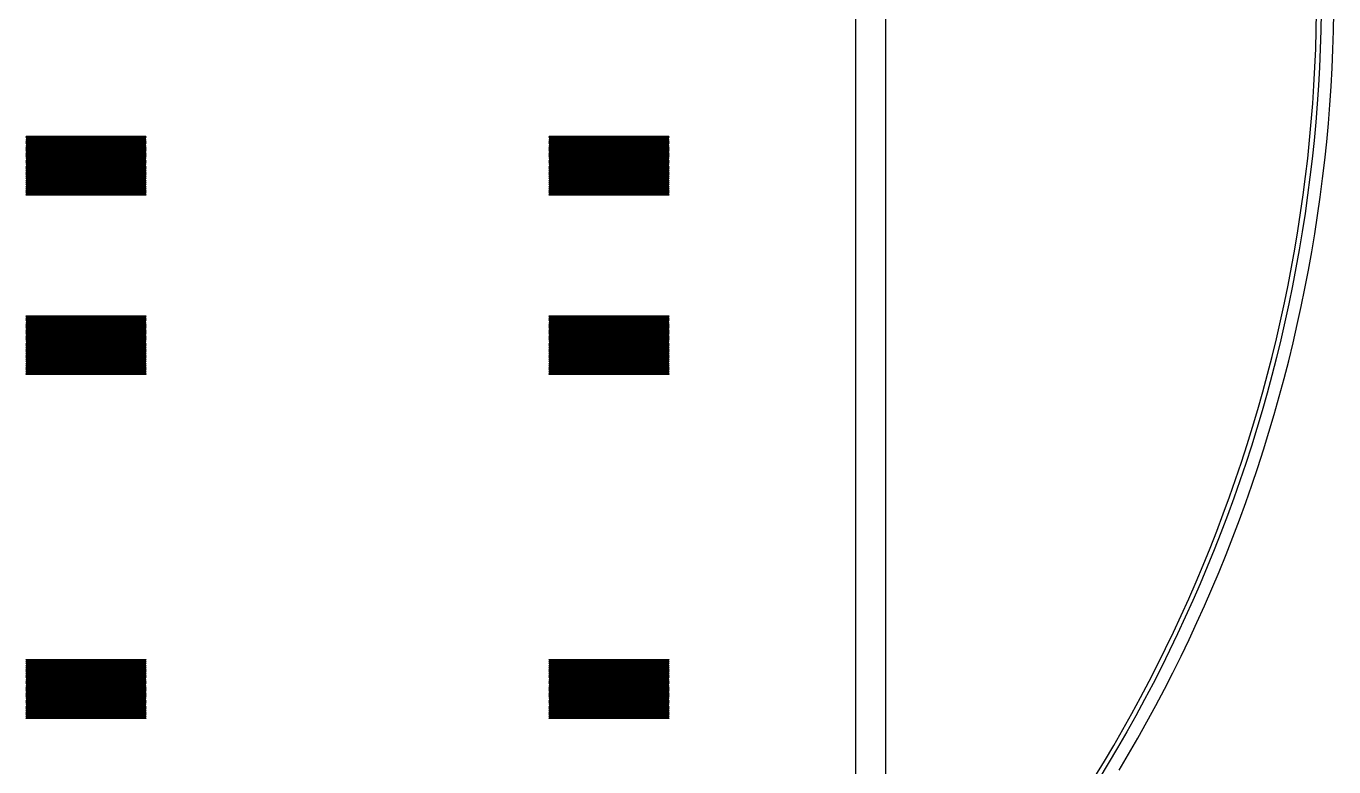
# Model space of a CAD drawing. Extents: x -16 to 83, y -18 to 83.
# Drawn here: x 39 to 82.75, y 6.4 to 31.17 of the extents above; entities that cross this region are included whole.
import ezdxf

# ---------------------------------------------------------------- set-up
doc = ezdxf.new("R2010")
doc.units = 0

msp = doc.modelspace()

# ---------------------------------------------------------------- linework, layer by layer
for p, q in [((67.75, 67.25), (67.75, -2.75)), ((66.75, -2.25), (66.75, 66.75)), ((82.16, 31.0248), (82.1712, 31.6373)), ((82.3212, 31.6355), (82.3099, 31.0211)), ((82.7348, 31.0107), (82.7462, 31.6303)), ((82.1412, 30.4124), (82.16, 31.0248)), ((82.3099, 31.0211), (82.2911, 30.4069)), ((82.7158, 30.3912), (82.7348, 31.0107)), ((82.1149, 29.8003), (82.1412, 30.4124)), ((82.2911, 30.4069), (82.2647, 29.7929)), ((82.6892, 29.7721), (82.7158, 30.3912)), ((82.081, 29.1886), (82.1149, 29.8003)), ((82.2647, 29.7929), (82.2308, 29.1794)), ((82.655, 29.1533), (82.6892, 29.7721)), ((82.0397, 28.5773), (82.081, 29.1886)), ((82.2308, 29.1794), (82.1893, 28.5663)), ((82.6132, 28.535), (82.655, 29.1533)), ((81.9909, 27.9666), (82.0397, 28.5773)), ((82.1893, 28.5663), (82.1404, 27.9537)), ((82.5638, 27.9172), (82.6132, 28.535)), ((81.9346, 27.3565), (81.9909, 27.9666)), ((82.1404, 27.9537), (82.0839, 27.3418)), ((82.5068, 27.3001), (82.5638, 27.9172)), ((39, 27.475), (39, 27.485)), ((39, 27.485), (43, 27.485)), ((43, 27.475), (39, 27.475)), ((39, 27.435), (39, 27.445)), ((39, 27.445), (43, 27.445)), ((43, 27.435), (39, 27.435)), ((39, 27.395), (39, 27.405)), ((39, 27.405), (43, 27.405)), ((43, 27.395), (39, 27.395)), ((39, 27.355), (39, 27.365)), ((39, 27.365), (43, 27.365)), ((43, 27.355), (39, 27.355)), ((39, 27.315), (39, 27.325)), ((39, 27.325), (43, 27.325)), ((43, 27.315), (39, 27.315)), ((39, 27.275), (39, 27.285)), ((39, 27.285), (43, 27.285)), ((43, 27.275), (39, 27.275)), ((39, 27.235), (39, 27.245)), ((39, 27.245), (43, 27.245)), ((43, 27.235), (39, 27.235)), ((39, 27.195), (39, 27.205)), ((39, 27.205), (43, 27.205)), ((43, 27.195), (39, 27.195)), ((39, 27.155), (39, 27.165)), ((39, 27.165), (43, 27.165)), ((43, 27.155), (39, 27.155)), ((39, 27.115), (39, 27.125)), ((39, 27.125), (43, 27.125)), ((43, 27.485), (43, 27.475)), ((43, 27.445), (43, 27.435)), ((43, 27.405), (43, 27.395)), ((43, 27.365), (43, 27.355)), ((43, 27.325), (43, 27.315)), ((43, 27.285), (43, 27.275)), ((43, 27.245), (43, 27.235)), ((43, 27.205), (43, 27.195)), ((43, 27.165), (43, 27.155)), ((43, 27.125), (43, 27.115)), ((56.5, 27.475), (56.5, 27.485)), ((56.5, 27.485), (60.5, 27.485)), ((60.5, 27.475), (56.5, 27.475)), ((56.5, 27.435), (56.5, 27.445)), ((56.5, 27.445), (60.5, 27.445)), ((60.5, 27.435), (56.5, 27.435)), ((56.5, 27.395), (56.5, 27.405)), ((56.5, 27.405), (60.5, 27.405)), ((60.5, 27.395), (56.5, 27.395)), ((56.5, 27.355), (56.5, 27.365)), ((56.5, 27.365), (60.5, 27.365)), ((60.5, 27.355), (56.5, 27.355)), ((56.5, 27.315), (56.5, 27.325)), ((56.5, 27.325), (60.5, 27.325)), ((60.5, 27.315), (56.5, 27.315)), ((56.5, 27.275), (56.5, 27.285)), ((56.5, 27.285), (60.5, 27.285)), ((60.5, 27.275), (56.5, 27.275)), ((56.5, 27.235), (56.5, 27.245)), ((56.5, 27.245), (60.5, 27.245)), ((60.5, 27.235), (56.5, 27.235)), ((56.5, 27.195), (56.5, 27.205)), ((56.5, 27.205), (60.5, 27.205)), ((60.5, 27.195), (56.5, 27.195)), ((56.5, 27.155), (56.5, 27.165)), ((56.5, 27.165), (60.5, 27.165)), ((60.5, 27.155), (56.5, 27.155)), ((56.5, 27.115), (56.5, 27.125)), ((56.5, 27.125), (60.5, 27.125)), ((60.5, 27.485), (60.5, 27.475)), ((60.5, 27.445), (60.5, 27.435)), ((60.5, 27.405), (60.5, 27.395)), ((60.5, 27.365), (60.5, 27.355)), ((60.5, 27.325), (60.5, 27.315)), ((60.5, 27.285), (60.5, 27.275)), ((60.5, 27.245), (60.5, 27.235)), ((60.5, 27.205), (60.5, 27.195)), ((60.5, 27.165), (60.5, 27.155)), ((60.5, 27.125), (60.5, 27.115)), ((81.8708, 26.7472), (81.9346, 27.3565)), ((82.0839, 27.3418), (82.0199, 26.7306)), ((82.4423, 26.6838), (82.5068, 27.3001)), ((43, 27.115), (39, 27.115)), ((39, 27.075), (39, 27.085)), ((39, 27.085), (43, 27.085)), ((43, 27.075), (39, 27.075)), ((39, 27.035), (39, 27.045)), ((39, 27.045), (43, 27.045)), ((43, 27.035), (39, 27.035)), ((39, 26.995), (39, 27.005)), ((39, 27.005), (43, 27.005)), ((43, 26.995), (39, 26.995)), ((39, 26.955), (39, 26.965)), ((39, 26.965), (43, 26.965)), ((43, 26.955), (39, 26.955)), ((39, 26.915), (39, 26.925)), ((39, 26.925), (43, 26.925)), ((43, 26.915), (39, 26.915)), ((39, 26.875), (39, 26.885)), ((39, 26.885), (43, 26.885)), ((43, 26.875), (39, 26.875)), ((39, 26.835), (39, 26.845)), ((39, 26.845), (43, 26.845)), ((43, 26.835), (39, 26.835)), ((39, 26.795), (39, 26.805)), ((39, 26.805), (43, 26.805)), ((43, 26.795), (39, 26.795)), ((39, 26.755), (39, 26.765)), ((39, 26.765), (43, 26.765)), ((43, 26.755), (39, 26.755)), ((39, 26.715), (39, 26.725)), ((39, 26.725), (43, 26.725)), ((43, 26.715), (39, 26.715)), ((43, 27.085), (43, 27.075)), ((43, 27.045), (43, 27.035)), ((43, 27.005), (43, 26.995)), ((43, 26.965), (43, 26.955)), ((43, 26.925), (43, 26.915)), ((43, 26.885), (43, 26.875)), ((43, 26.845), (43, 26.835)), ((43, 26.805), (43, 26.795)), ((43, 26.765), (43, 26.755)), ((43, 26.725), (43, 26.715)), ((60.5, 27.115), (56.5, 27.115)), ((56.5, 27.075), (56.5, 27.085)), ((56.5, 27.085), (60.5, 27.085)), ((60.5, 27.075), (56.5, 27.075)), ((56.5, 27.035), (56.5, 27.045)), ((56.5, 27.045), (60.5, 27.045)), ((60.5, 27.035), (56.5, 27.035)), ((56.5, 26.995), (56.5, 27.005)), ((56.5, 27.005), (60.5, 27.005)), ((60.5, 26.995), (56.5, 26.995)), ((56.5, 26.955), (56.5, 26.965)), ((56.5, 26.965), (60.5, 26.965)), ((60.5, 26.955), (56.5, 26.955)), ((56.5, 26.915), (56.5, 26.925)), ((56.5, 26.925), (60.5, 26.925)), ((60.5, 26.915), (56.5, 26.915)), ((56.5, 26.875), (56.5, 26.885)), ((56.5, 26.885), (60.5, 26.885)), ((60.5, 26.875), (56.5, 26.875)), ((56.5, 26.835), (56.5, 26.845)), ((56.5, 26.845), (60.5, 26.845)), ((60.5, 26.835), (56.5, 26.835)), ((56.5, 26.795), (56.5, 26.805)), ((56.5, 26.805), (60.5, 26.805)), ((60.5, 26.795), (56.5, 26.795)), ((56.5, 26.755), (56.5, 26.765)), ((56.5, 26.765), (60.5, 26.765)), ((60.5, 26.755), (56.5, 26.755)), ((56.5, 26.715), (56.5, 26.725)), ((56.5, 26.725), (60.5, 26.725)), ((60.5, 26.715), (56.5, 26.715)), ((60.5, 27.085), (60.5, 27.075)), ((60.5, 27.045), (60.5, 27.035)), ((60.5, 27.005), (60.5, 26.995)), ((60.5, 26.965), (60.5, 26.955)), ((60.5, 26.925), (60.5, 26.915)), ((60.5, 26.885), (60.5, 26.875)), ((60.5, 26.845), (60.5, 26.835)), ((60.5, 26.805), (60.5, 26.795)), ((60.5, 26.765), (60.5, 26.755)), ((60.5, 26.725), (60.5, 26.715)), ((81.7995, 26.1387), (81.8708, 26.7472)), ((82.0199, 26.7306), (81.9484, 26.1203)), ((39, 26.675), (39, 26.685)), ((39, 26.685), (43, 26.685)), ((43, 26.675), (39, 26.675)), ((39, 26.635), (39, 26.645)), ((39, 26.645), (43, 26.645)), ((43, 26.635), (39, 26.635)), ((39, 26.595), (39, 26.605)), ((39, 26.605), (43, 26.605)), ((43, 26.595), (39, 26.595)), ((39, 26.555), (39, 26.565)), ((39, 26.565), (43, 26.565)), ((43, 26.555), (39, 26.555)), ((39, 26.515), (39, 26.525)), ((39, 26.525), (43, 26.525)), ((43, 26.515), (39, 26.515)), ((39, 26.475), (39, 26.485)), ((39, 26.485), (43, 26.485)), ((43, 26.475), (39, 26.475)), ((39, 26.435), (39, 26.445)), ((39, 26.445), (43, 26.445)), ((43, 26.435), (39, 26.435)), ((39, 26.395), (39, 26.405)), ((39, 26.405), (43, 26.405)), ((43, 26.395), (39, 26.395)), ((39, 26.355), (39, 26.365)), ((39, 26.365), (43, 26.365)), ((43, 26.355), (39, 26.355)), ((39, 26.315), (39, 26.325)), ((39, 26.325), (43, 26.325)), ((43, 26.315), (39, 26.315)), ((39, 26.275), (39, 26.285)), ((39, 26.285), (43, 26.285)), ((43, 26.275), (39, 26.275)), ((43, 26.685), (43, 26.675)), ((43, 26.645), (43, 26.635)), ((43, 26.605), (43, 26.595)), ((43, 26.565), (43, 26.555)), ((43, 26.525), (43, 26.515)), ((43, 26.485), (43, 26.475)), ((43, 26.445), (43, 26.435)), ((43, 26.405), (43, 26.395)), ((43, 26.365), (43, 26.355)), ((43, 26.325), (43, 26.315)), ((43, 26.285), (43, 26.275)), ((56.5, 26.675), (56.5, 26.685)), ((56.5, 26.685), (60.5, 26.685)), ((60.5, 26.675), (56.5, 26.675)), ((56.5, 26.635), (56.5, 26.645)), ((56.5, 26.645), (60.5, 26.645)), ((60.5, 26.635), (56.5, 26.635)), ((56.5, 26.595), (56.5, 26.605)), ((56.5, 26.605), (60.5, 26.605)), ((60.5, 26.595), (56.5, 26.595)), ((56.5, 26.555), (56.5, 26.565)), ((56.5, 26.565), (60.5, 26.565)), ((60.5, 26.555), (56.5, 26.555)), ((56.5, 26.515), (56.5, 26.525)), ((56.5, 26.525), (60.5, 26.525)), ((60.5, 26.515), (56.5, 26.515)), ((56.5, 26.475), (56.5, 26.485)), ((56.5, 26.485), (60.5, 26.485)), ((60.5, 26.475), (56.5, 26.475)), ((56.5, 26.435), (56.5, 26.445)), ((56.5, 26.445), (60.5, 26.445)), ((60.5, 26.435), (56.5, 26.435)), ((56.5, 26.395), (56.5, 26.405)), ((56.5, 26.405), (60.5, 26.405)), ((60.5, 26.395), (56.5, 26.395)), ((56.5, 26.355), (56.5, 26.365)), ((56.5, 26.365), (60.5, 26.365)), ((60.5, 26.355), (56.5, 26.355)), ((56.5, 26.315), (56.5, 26.325)), ((56.5, 26.325), (60.5, 26.325)), ((60.5, 26.315), (56.5, 26.315)), ((56.5, 26.275), (56.5, 26.285)), ((56.5, 26.285), (60.5, 26.285)), ((60.5, 26.275), (56.5, 26.275)), ((60.5, 26.685), (60.5, 26.675)), ((60.5, 26.645), (60.5, 26.635)), ((60.5, 26.605), (60.5, 26.595)), ((60.5, 26.565), (60.5, 26.555)), ((60.5, 26.525), (60.5, 26.515)), ((60.5, 26.485), (60.5, 26.475)), ((60.5, 26.445), (60.5, 26.435)), ((60.5, 26.405), (60.5, 26.395)), ((60.5, 26.365), (60.5, 26.355)), ((60.5, 26.325), (60.5, 26.315)), ((60.5, 26.285), (60.5, 26.275)), ((82.3702, 26.0683), (82.4423, 26.6838)), ((39, 26.235), (39, 26.245)), ((39, 26.245), (43, 26.245)), ((43, 26.235), (39, 26.235)), ((39, 26.195), (39, 26.205)), ((39, 26.205), (43, 26.205)), ((43, 26.195), (39, 26.195)), ((39, 26.155), (39, 26.165)), ((39, 26.165), (43, 26.165)), ((43, 26.155), (39, 26.155)), ((39, 26.115), (39, 26.125)), ((39, 26.125), (43, 26.125)), ((43, 26.115), (39, 26.115)), ((39, 26.075), (39, 26.085)), ((39, 26.085), (43, 26.085)), ((43, 26.075), (39, 26.075)), ((39, 26.035), (39, 26.045)), ((39, 26.045), (43, 26.045)), ((43, 26.035), (39, 26.035)), ((39, 25.995), (39, 26.005)), ((39, 26.005), (43, 26.005)), ((43, 25.995), (39, 25.995)), ((39, 25.955), (39, 25.965)), ((39, 25.965), (43, 25.965)), ((43, 25.955), (39, 25.955)), ((39, 25.915), (39, 25.925)), ((39, 25.925), (43, 25.925)), ((43, 25.915), (39, 25.915)), ((39, 25.875), (39, 25.885)), ((39, 25.885), (43, 25.885)), ((43, 25.875), (39, 25.875)), ((39, 25.835), (39, 25.845)), ((39, 25.845), (43, 25.845)), ((43, 25.835), (39, 25.835)), ((43, 26.245), (43, 26.235)), ((43, 26.205), (43, 26.195)), ((43, 26.165), (43, 26.155)), ((43, 26.125), (43, 26.115)), ((43, 26.085), (43, 26.075)), ((43, 26.045), (43, 26.035)), ((43, 26.005), (43, 25.995)), ((43, 25.965), (43, 25.955)), ((43, 25.925), (43, 25.915)), ((43, 25.885), (43, 25.875)), ((43, 25.845), (43, 25.835)), ((56.5, 26.235), (56.5, 26.245)), ((56.5, 26.245), (60.5, 26.245)), ((60.5, 26.235), (56.5, 26.235)), ((56.5, 26.195), (56.5, 26.205)), ((56.5, 26.205), (60.5, 26.205)), ((60.5, 26.195), (56.5, 26.195)), ((56.5, 26.155), (56.5, 26.165)), ((56.5, 26.165), (60.5, 26.165)), ((60.5, 26.155), (56.5, 26.155)), ((56.5, 26.115), (56.5, 26.125)), ((56.5, 26.125), (60.5, 26.125)), ((60.5, 26.115), (56.5, 26.115)), ((56.5, 26.075), (56.5, 26.085)), ((56.5, 26.085), (60.5, 26.085)), ((60.5, 26.075), (56.5, 26.075)), ((56.5, 26.035), (56.5, 26.045)), ((56.5, 26.045), (60.5, 26.045)), ((60.5, 26.035), (56.5, 26.035)), ((56.5, 25.995), (56.5, 26.005)), ((56.5, 26.005), (60.5, 26.005)), ((60.5, 25.995), (56.5, 25.995)), ((56.5, 25.955), (56.5, 25.965)), ((56.5, 25.965), (60.5, 25.965)), ((60.5, 25.955), (56.5, 25.955)), ((56.5, 25.915), (56.5, 25.925)), ((56.5, 25.925), (60.5, 25.925)), ((60.5, 25.915), (56.5, 25.915)), ((56.5, 25.875), (56.5, 25.885)), ((56.5, 25.885), (60.5, 25.885)), ((60.5, 25.875), (56.5, 25.875)), ((56.5, 25.835), (56.5, 25.845)), ((56.5, 25.845), (60.5, 25.845)), ((60.5, 25.835), (56.5, 25.835)), ((60.5, 26.245), (60.5, 26.235)), ((60.5, 26.205), (60.5, 26.195)), ((60.5, 26.165), (60.5, 26.155)), ((60.5, 26.125), (60.5, 26.115)), ((60.5, 26.085), (60.5, 26.075)), ((60.5, 26.045), (60.5, 26.035)), ((60.5, 26.005), (60.5, 25.995)), ((60.5, 25.965), (60.5, 25.955)), ((60.5, 25.925), (60.5, 25.915)), ((60.5, 25.885), (60.5, 25.875)), ((60.5, 25.845), (60.5, 25.835)), ((81.7208, 25.5311), (81.7995, 26.1387)), ((81.9484, 26.1203), (81.8694, 25.5109)), ((82.2906, 25.4537), (82.3702, 26.0683)), ((39, 25.795), (39, 25.805)), ((39, 25.805), (43, 25.805)), ((43, 25.795), (39, 25.795)), ((39, 25.755), (39, 25.765)), ((39, 25.765), (43, 25.765)), ((43, 25.755), (39, 25.755)), ((39, 25.715), (39, 25.725)), ((39, 25.725), (43, 25.725)), ((43, 25.715), (39, 25.715)), ((39, 25.675), (39, 25.685)), ((39, 25.685), (43, 25.685)), ((43, 25.675), (39, 25.675)), ((39, 25.635), (39, 25.645)), ((39, 25.645), (43, 25.645)), ((43, 25.635), (39, 25.635)), ((39, 25.595), (39, 25.605)), ((39, 25.605), (43, 25.605)), ((43, 25.595), (39, 25.595)), ((39, 25.555), (39, 25.565)), ((39, 25.565), (43, 25.565)), ((43, 25.555), (39, 25.555)), ((39, 25.515), (39, 25.525)), ((39, 25.525), (43, 25.525)), ((43, 25.515), (39, 25.515)), ((43, 25.805), (43, 25.795)), ((43, 25.765), (43, 25.755)), ((43, 25.725), (43, 25.715)), ((43, 25.685), (43, 25.675)), ((43, 25.645), (43, 25.635)), ((43, 25.605), (43, 25.595)), ((43, 25.565), (43, 25.555)), ((43, 25.525), (43, 25.515)), ((56.5, 25.795), (56.5, 25.805)), ((56.5, 25.805), (60.5, 25.805)), ((60.5, 25.795), (56.5, 25.795)), ((56.5, 25.755), (56.5, 25.765)), ((56.5, 25.765), (60.5, 25.765)), ((60.5, 25.755), (56.5, 25.755)), ((56.5, 25.715), (56.5, 25.725)), ((56.5, 25.725), (60.5, 25.725)), ((60.5, 25.715), (56.5, 25.715)), ((56.5, 25.675), (56.5, 25.685)), ((56.5, 25.685), (60.5, 25.685)), ((60.5, 25.675), (56.5, 25.675)), ((56.5, 25.635), (56.5, 25.645)), ((56.5, 25.645), (60.5, 25.645)), ((60.5, 25.635), (56.5, 25.635)), ((56.5, 25.595), (56.5, 25.605)), ((56.5, 25.605), (60.5, 25.605)), ((60.5, 25.595), (56.5, 25.595)), ((56.5, 25.555), (56.5, 25.565)), ((56.5, 25.565), (60.5, 25.565)), ((60.5, 25.555), (56.5, 25.555)), ((56.5, 25.515), (56.5, 25.525)), ((56.5, 25.525), (60.5, 25.525)), ((60.5, 25.515), (56.5, 25.515)), ((60.5, 25.805), (60.5, 25.795)), ((60.5, 25.765), (60.5, 25.755)), ((60.5, 25.725), (60.5, 25.715)), ((60.5, 25.685), (60.5, 25.675)), ((60.5, 25.645), (60.5, 25.635)), ((60.5, 25.605), (60.5, 25.595)), ((60.5, 25.565), (60.5, 25.555)), ((60.5, 25.525), (60.5, 25.515)), ((81.6346, 24.9245), (81.7208, 25.5311)), ((81.8694, 25.5109), (81.783, 24.9025)), ((82.2034, 24.8401), (82.2906, 25.4537)), ((81.541, 24.319), (81.6346, 24.9245)), ((81.783, 24.9025), (81.6891, 24.2952)), ((82.1087, 24.2277), (82.2034, 24.8401)), ((81.44, 23.7147), (81.541, 24.319)), ((81.6891, 24.2952), (81.5878, 23.6891)), ((82.0065, 23.6164), (82.1087, 24.2277)), ((81.3315, 23.1117), (81.44, 23.7147)), ((81.5878, 23.6891), (81.479, 23.0843)), ((81.8968, 23.0065), (82.0065, 23.6164)), ((81.2157, 22.5101), (81.3315, 23.1117)), ((81.479, 23.0843), (81.3628, 22.4809)), ((81.7796, 22.3979), (81.8968, 23.0065)), ((81.0925, 21.91), (81.2157, 22.5101)), ((81.3628, 22.4809), (81.2392, 21.8789)), ((81.655, 21.7909), (81.7796, 22.3979)), ((80.9619, 21.3114), (81.0925, 21.91)), ((81.2392, 21.8789), (81.1083, 21.2785)), ((39, 21.475), (39, 21.485)), ((39, 21.485), (43, 21.485)), ((43, 21.475), (39, 21.475)), ((39, 21.435), (39, 21.445)), ((39, 21.445), (43, 21.445)), ((43, 21.485), (43, 21.475)), ((43, 21.445), (43, 21.435)), ((56.5, 21.475), (56.5, 21.485)), ((56.5, 21.485), (60.5, 21.485)), ((60.5, 21.475), (56.5, 21.475)), ((56.5, 21.435), (56.5, 21.445)), ((56.5, 21.445), (60.5, 21.445)), ((60.5, 21.485), (60.5, 21.475)), ((60.5, 21.445), (60.5, 21.435)), ((81.5229, 21.1854), (81.655, 21.7909)), ((43, 21.435), (39, 21.435)), ((39, 21.395), (39, 21.405)), ((39, 21.405), (43, 21.405)), ((43, 21.395), (39, 21.395)), ((39, 21.355), (39, 21.365)), ((39, 21.365), (43, 21.365)), ((43, 21.355), (39, 21.355)), ((39, 21.315), (39, 21.325)), ((39, 21.325), (43, 21.325)), ((43, 21.315), (39, 21.315)), ((39, 21.275), (39, 21.285)), ((39, 21.285), (43, 21.285)), ((43, 21.275), (39, 21.275)), ((39, 21.235), (39, 21.245)), ((39, 21.245), (43, 21.245)), ((43, 21.235), (39, 21.235)), ((39, 21.195), (39, 21.205)), ((39, 21.205), (43, 21.205)), ((43, 21.195), (39, 21.195)), ((39, 21.155), (39, 21.165)), ((39, 21.165), (43, 21.165)), ((43, 21.155), (39, 21.155)), ((39, 21.115), (39, 21.125)), ((39, 21.125), (43, 21.125)), ((43, 21.115), (39, 21.115)), ((39, 21.075), (39, 21.085)), ((39, 21.085), (43, 21.085)), ((43, 21.075), (39, 21.075)), ((39, 21.035), (39, 21.045)), ((39, 21.045), (43, 21.045)), ((43, 21.035), (39, 21.035)), ((39, 20.995), (39, 21.005)), ((39, 21.005), (43, 21.005)), ((43, 21.405), (43, 21.395)), ((43, 21.365), (43, 21.355)), ((43, 21.325), (43, 21.315)), ((43, 21.285), (43, 21.275)), ((43, 21.245), (43, 21.235)), ((43, 21.205), (43, 21.195)), ((43, 21.165), (43, 21.155)), ((43, 21.125), (43, 21.115)), ((43, 21.085), (43, 21.075)), ((43, 21.045), (43, 21.035)), ((43, 21.005), (43, 20.995)), ((60.5, 21.435), (56.5, 21.435)), ((56.5, 21.395), (56.5, 21.405)), ((56.5, 21.405), (60.5, 21.405)), ((60.5, 21.395), (56.5, 21.395)), ((56.5, 21.355), (56.5, 21.365)), ((56.5, 21.365), (60.5, 21.365)), ((60.5, 21.355), (56.5, 21.355)), ((56.5, 21.315), (56.5, 21.325)), ((56.5, 21.325), (60.5, 21.325)), ((60.5, 21.315), (56.5, 21.315)), ((56.5, 21.275), (56.5, 21.285)), ((56.5, 21.285), (60.5, 21.285)), ((60.5, 21.275), (56.5, 21.275)), ((56.5, 21.235), (56.5, 21.245)), ((56.5, 21.245), (60.5, 21.245)), ((60.5, 21.235), (56.5, 21.235)), ((56.5, 21.195), (56.5, 21.205)), ((56.5, 21.205), (60.5, 21.205)), ((60.5, 21.195), (56.5, 21.195)), ((56.5, 21.155), (56.5, 21.165)), ((56.5, 21.165), (60.5, 21.165)), ((60.5, 21.155), (56.5, 21.155)), ((56.5, 21.115), (56.5, 21.125)), ((56.5, 21.125), (60.5, 21.125)), ((60.5, 21.115), (56.5, 21.115)), ((56.5, 21.075), (56.5, 21.085)), ((56.5, 21.085), (60.5, 21.085)), ((60.5, 21.075), (56.5, 21.075)), ((56.5, 21.035), (56.5, 21.045)), ((56.5, 21.045), (60.5, 21.045)), ((60.5, 21.035), (56.5, 21.035)), ((56.5, 20.995), (56.5, 21.005)), ((56.5, 21.005), (60.5, 21.005)), ((60.5, 21.405), (60.5, 21.395)), ((60.5, 21.365), (60.5, 21.355)), ((60.5, 21.325), (60.5, 21.315)), ((60.5, 21.285), (60.5, 21.275)), ((60.5, 21.245), (60.5, 21.235)), ((60.5, 21.205), (60.5, 21.195)), ((60.5, 21.165), (60.5, 21.155)), ((60.5, 21.125), (60.5, 21.115)), ((60.5, 21.085), (60.5, 21.075)), ((60.5, 21.045), (60.5, 21.035)), ((60.5, 21.005), (60.5, 20.995)), ((80.824, 20.7144), (80.9619, 21.3114)), ((81.1083, 21.2785), (80.97, 20.6798)), ((81.3835, 20.5816), (81.5229, 21.1854)), ((43, 20.995), (39, 20.995)), ((39, 20.955), (39, 20.965)), ((39, 20.965), (43, 20.965)), ((43, 20.955), (39, 20.955)), ((39, 20.915), (39, 20.925)), ((39, 20.925), (43, 20.925)), ((43, 20.915), (39, 20.915)), ((39, 20.875), (39, 20.885)), ((39, 20.885), (43, 20.885)), ((43, 20.875), (39, 20.875)), ((39, 20.835), (39, 20.845)), ((39, 20.845), (43, 20.845)), ((43, 20.835), (39, 20.835)), ((39, 20.795), (39, 20.805)), ((39, 20.805), (43, 20.805)), ((43, 20.795), (39, 20.795)), ((39, 20.755), (39, 20.765)), ((39, 20.765), (43, 20.765)), ((43, 20.755), (39, 20.755)), ((39, 20.715), (39, 20.725)), ((39, 20.725), (43, 20.725)), ((43, 20.715), (39, 20.715)), ((39, 20.675), (39, 20.685)), ((39, 20.685), (43, 20.685)), ((43, 20.675), (39, 20.675)), ((39, 20.635), (39, 20.645)), ((39, 20.645), (43, 20.645)), ((43, 20.635), (39, 20.635)), ((39, 20.595), (39, 20.605)), ((39, 20.605), (43, 20.605)), ((43, 20.595), (39, 20.595)), ((39, 20.555), (39, 20.565)), ((39, 20.565), (43, 20.565)), ((43, 20.965), (43, 20.955)), ((43, 20.925), (43, 20.915)), ((43, 20.885), (43, 20.875)), ((43, 20.845), (43, 20.835)), ((43, 20.805), (43, 20.795)), ((43, 20.765), (43, 20.755)), ((43, 20.725), (43, 20.715)), ((43, 20.685), (43, 20.675)), ((43, 20.645), (43, 20.635)), ((43, 20.605), (43, 20.595)), ((43, 20.565), (43, 20.555)), ((60.5, 20.995), (56.5, 20.995)), ((56.5, 20.955), (56.5, 20.965)), ((56.5, 20.965), (60.5, 20.965)), ((60.5, 20.955), (56.5, 20.955)), ((56.5, 20.915), (56.5, 20.925)), ((56.5, 20.925), (60.5, 20.925)), ((60.5, 20.915), (56.5, 20.915)), ((56.5, 20.875), (56.5, 20.885)), ((56.5, 20.885), (60.5, 20.885)), ((60.5, 20.875), (56.5, 20.875)), ((56.5, 20.835), (56.5, 20.845)), ((56.5, 20.845), (60.5, 20.845)), ((60.5, 20.835), (56.5, 20.835)), ((56.5, 20.795), (56.5, 20.805)), ((56.5, 20.805), (60.5, 20.805)), ((60.5, 20.795), (56.5, 20.795)), ((56.5, 20.755), (56.5, 20.765)), ((56.5, 20.765), (60.5, 20.765)), ((60.5, 20.755), (56.5, 20.755)), ((56.5, 20.715), (56.5, 20.725)), ((56.5, 20.725), (60.5, 20.725)), ((60.5, 20.715), (56.5, 20.715)), ((56.5, 20.675), (56.5, 20.685)), ((56.5, 20.685), (60.5, 20.685)), ((60.5, 20.675), (56.5, 20.675)), ((56.5, 20.635), (56.5, 20.645)), ((56.5, 20.645), (60.5, 20.645)), ((60.5, 20.635), (56.5, 20.635)), ((56.5, 20.595), (56.5, 20.605)), ((56.5, 20.605), (60.5, 20.605)), ((60.5, 20.595), (56.5, 20.595)), ((56.5, 20.555), (56.5, 20.565)), ((56.5, 20.565), (60.5, 20.565)), ((60.5, 20.965), (60.5, 20.955)), ((60.5, 20.925), (60.5, 20.915)), ((60.5, 20.885), (60.5, 20.875)), ((60.5, 20.845), (60.5, 20.835)), ((60.5, 20.805), (60.5, 20.795)), ((60.5, 20.765), (60.5, 20.755)), ((60.5, 20.725), (60.5, 20.715)), ((60.5, 20.685), (60.5, 20.675)), ((60.5, 20.645), (60.5, 20.635)), ((60.5, 20.605), (60.5, 20.595)), ((60.5, 20.565), (60.5, 20.555)), ((80.6788, 20.1192), (80.824, 20.7144)), ((80.97, 20.6798), (80.8243, 20.0828)), ((81.2366, 19.9795), (81.3835, 20.5816)), ((43, 20.555), (39, 20.555)), ((39, 20.515), (39, 20.525)), ((39, 20.525), (43, 20.525)), ((43, 20.515), (39, 20.515)), ((39, 20.475), (39, 20.485)), ((39, 20.485), (43, 20.485)), ((43, 20.475), (39, 20.475)), ((39, 20.435), (39, 20.445)), ((39, 20.445), (43, 20.445)), ((43, 20.435), (39, 20.435)), ((39, 20.395), (39, 20.405)), ((39, 20.405), (43, 20.405)), ((43, 20.395), (39, 20.395)), ((39, 20.355), (39, 20.365)), ((39, 20.365), (43, 20.365)), ((43, 20.355), (39, 20.355)), ((39, 20.315), (39, 20.325)), ((39, 20.325), (43, 20.325)), ((43, 20.315), (39, 20.315)), ((39, 20.275), (39, 20.285)), ((39, 20.285), (43, 20.285)), ((43, 20.275), (39, 20.275)), ((39, 20.235), (39, 20.245)), ((39, 20.245), (43, 20.245)), ((43, 20.235), (39, 20.235)), ((39, 20.195), (39, 20.205)), ((39, 20.205), (43, 20.205)), ((43, 20.195), (39, 20.195)), ((39, 20.155), (39, 20.165)), ((39, 20.165), (43, 20.165)), ((43, 20.155), (39, 20.155)), ((39, 20.115), (39, 20.125)), ((39, 20.125), (43, 20.125)), ((43, 20.525), (43, 20.515)), ((43, 20.485), (43, 20.475)), ((43, 20.445), (43, 20.435)), ((43, 20.405), (43, 20.395)), ((43, 20.365), (43, 20.355)), ((43, 20.325), (43, 20.315)), ((43, 20.285), (43, 20.275)), ((43, 20.245), (43, 20.235)), ((43, 20.205), (43, 20.195)), ((43, 20.165), (43, 20.155)), ((43, 20.125), (43, 20.115)), ((60.5, 20.555), (56.5, 20.555)), ((56.5, 20.515), (56.5, 20.525)), ((56.5, 20.525), (60.5, 20.525)), ((60.5, 20.515), (56.5, 20.515)), ((56.5, 20.475), (56.5, 20.485)), ((56.5, 20.485), (60.5, 20.485)), ((60.5, 20.475), (56.5, 20.475)), ((56.5, 20.435), (56.5, 20.445)), ((56.5, 20.445), (60.5, 20.445)), ((60.5, 20.435), (56.5, 20.435)), ((56.5, 20.395), (56.5, 20.405)), ((56.5, 20.405), (60.5, 20.405)), ((60.5, 20.395), (56.5, 20.395)), ((56.5, 20.355), (56.5, 20.365)), ((56.5, 20.365), (60.5, 20.365)), ((60.5, 20.355), (56.5, 20.355)), ((56.5, 20.315), (56.5, 20.325)), ((56.5, 20.325), (60.5, 20.325)), ((60.5, 20.315), (56.5, 20.315)), ((56.5, 20.275), (56.5, 20.285)), ((56.5, 20.285), (60.5, 20.285)), ((60.5, 20.275), (56.5, 20.275)), ((56.5, 20.235), (56.5, 20.245)), ((56.5, 20.245), (60.5, 20.245)), ((60.5, 20.235), (56.5, 20.235)), ((56.5, 20.195), (56.5, 20.205)), ((56.5, 20.205), (60.5, 20.205)), ((60.5, 20.195), (56.5, 20.195)), ((56.5, 20.155), (56.5, 20.165)), ((56.5, 20.165), (60.5, 20.165)), ((60.5, 20.155), (56.5, 20.155)), ((56.5, 20.115), (56.5, 20.125)), ((56.5, 20.125), (60.5, 20.125)), ((60.5, 20.525), (60.5, 20.515)), ((60.5, 20.485), (60.5, 20.475)), ((60.5, 20.445), (60.5, 20.435)), ((60.5, 20.405), (60.5, 20.395)), ((60.5, 20.365), (60.5, 20.355)), ((60.5, 20.325), (60.5, 20.315)), ((60.5, 20.285), (60.5, 20.275)), ((60.5, 20.245), (60.5, 20.235)), ((60.5, 20.205), (60.5, 20.195)), ((60.5, 20.165), (60.5, 20.155)), ((60.5, 20.125), (60.5, 20.115)), ((43, 20.115), (39, 20.115)), ((39, 20.075), (39, 20.085)), ((39, 20.085), (43, 20.085)), ((43, 20.075), (39, 20.075)), ((39, 20.035), (39, 20.045)), ((39, 20.045), (43, 20.045)), ((43, 20.035), (39, 20.035)), ((39, 19.995), (39, 20.005)), ((39, 20.005), (43, 20.005)), ((43, 19.995), (39, 19.995)), ((39, 19.955), (39, 19.965)), ((39, 19.965), (43, 19.965)), ((43, 19.955), (39, 19.955)), ((39, 19.915), (39, 19.925)), ((39, 19.925), (43, 19.925)), ((43, 19.915), (39, 19.915)), ((39, 19.875), (39, 19.885)), ((39, 19.885), (43, 19.885)), ((43, 19.875), (39, 19.875)), ((39, 19.835), (39, 19.845)), ((39, 19.845), (43, 19.845)), ((43, 19.835), (39, 19.835)), ((39, 19.795), (39, 19.805)), ((39, 19.805), (43, 19.805)), ((43, 19.795), (39, 19.795)), ((39, 19.755), (39, 19.765)), ((39, 19.765), (43, 19.765)), ((43, 19.755), (39, 19.755)), ((39, 19.715), (39, 19.725)), ((39, 19.725), (43, 19.725)), ((43, 19.715), (39, 19.715)), ((43, 20.085), (43, 20.075)), ((43, 20.045), (43, 20.035)), ((43, 20.005), (43, 19.995)), ((43, 19.965), (43, 19.955)), ((43, 19.925), (43, 19.915)), ((43, 19.885), (43, 19.875)), ((43, 19.845), (43, 19.835)), ((43, 19.805), (43, 19.795)), ((43, 19.765), (43, 19.755)), ((43, 19.725), (43, 19.715)), ((60.5, 20.115), (56.5, 20.115)), ((56.5, 20.075), (56.5, 20.085)), ((56.5, 20.085), (60.5, 20.085)), ((60.5, 20.075), (56.5, 20.075)), ((56.5, 20.035), (56.5, 20.045)), ((56.5, 20.045), (60.5, 20.045)), ((60.5, 20.035), (56.5, 20.035)), ((56.5, 19.995), (56.5, 20.005)), ((56.5, 20.005), (60.5, 20.005)), ((60.5, 19.995), (56.5, 19.995)), ((56.5, 19.955), (56.5, 19.965)), ((56.5, 19.965), (60.5, 19.965)), ((60.5, 19.955), (56.5, 19.955)), ((56.5, 19.915), (56.5, 19.925)), ((56.5, 19.925), (60.5, 19.925)), ((60.5, 19.915), (56.5, 19.915)), ((56.5, 19.875), (56.5, 19.885)), ((56.5, 19.885), (60.5, 19.885)), ((60.5, 19.875), (56.5, 19.875)), ((56.5, 19.835), (56.5, 19.845)), ((56.5, 19.845), (60.5, 19.845)), ((60.5, 19.835), (56.5, 19.835)), ((56.5, 19.795), (56.5, 19.805)), ((56.5, 19.805), (60.5, 19.805)), ((60.5, 19.795), (56.5, 19.795)), ((56.5, 19.755), (56.5, 19.765)), ((56.5, 19.765), (60.5, 19.765)), ((60.5, 19.755), (56.5, 19.755)), ((56.5, 19.715), (56.5, 19.725)), ((56.5, 19.725), (60.5, 19.725)), ((60.5, 19.715), (56.5, 19.715)), ((60.5, 20.085), (60.5, 20.075)), ((60.5, 20.045), (60.5, 20.035)), ((60.5, 20.005), (60.5, 19.995)), ((60.5, 19.965), (60.5, 19.955)), ((60.5, 19.925), (60.5, 19.915)), ((60.5, 19.885), (60.5, 19.875)), ((60.5, 19.845), (60.5, 19.835)), ((60.5, 19.805), (60.5, 19.795)), ((60.5, 19.765), (60.5, 19.755)), ((60.5, 19.725), (60.5, 19.715)), ((80.5263, 19.5258), (80.6788, 20.1192)), ((80.8243, 20.0828), (80.6713, 19.4876)), ((81.0823, 19.3793), (81.2366, 19.9795)), ((39, 19.675), (39, 19.685)), ((39, 19.685), (43, 19.685)), ((43, 19.675), (39, 19.675)), ((39, 19.635), (39, 19.645)), ((39, 19.645), (43, 19.645)), ((43, 19.635), (39, 19.635)), ((39, 19.595), (39, 19.605)), ((39, 19.605), (43, 19.605)), ((43, 19.595), (39, 19.595)), ((39, 19.555), (39, 19.565)), ((39, 19.565), (43, 19.565)), ((43, 19.555), (39, 19.555)), ((39, 19.515), (39, 19.525)), ((39, 19.525), (43, 19.525)), ((43, 19.515), (39, 19.515)), ((43, 19.685), (43, 19.675)), ((43, 19.645), (43, 19.635)), ((43, 19.605), (43, 19.595)), ((43, 19.565), (43, 19.555)), ((43, 19.525), (43, 19.515)), ((56.5, 19.675), (56.5, 19.685)), ((56.5, 19.685), (60.5, 19.685)), ((60.5, 19.675), (56.5, 19.675)), ((56.5, 19.635), (56.5, 19.645)), ((56.5, 19.645), (60.5, 19.645)), ((60.5, 19.635), (56.5, 19.635)), ((56.5, 19.595), (56.5, 19.605)), ((56.5, 19.605), (60.5, 19.605)), ((60.5, 19.595), (56.5, 19.595)), ((56.5, 19.555), (56.5, 19.565)), ((56.5, 19.565), (60.5, 19.565)), ((60.5, 19.555), (56.5, 19.555)), ((56.5, 19.515), (56.5, 19.525)), ((56.5, 19.525), (60.5, 19.525)), ((60.5, 19.515), (56.5, 19.515)), ((60.5, 19.685), (60.5, 19.675)), ((60.5, 19.645), (60.5, 19.635)), ((60.5, 19.605), (60.5, 19.595)), ((60.5, 19.565), (60.5, 19.555)), ((60.5, 19.525), (60.5, 19.515)), ((80.3665, 18.9344), (80.5263, 19.5258)), ((80.6713, 19.4876), (80.5111, 18.8944)), ((80.9207, 18.781), (81.0823, 19.3793)), ((80.1995, 18.3449), (80.3665, 18.9344)), ((80.5111, 18.8944), (80.3436, 18.3031)), ((80.7517, 18.1848), (80.9207, 18.781)), ((80.0252, 17.7575), (80.1995, 18.3449)), ((80.3436, 18.3031), (80.1688, 17.714)), ((80.5755, 17.5906), (80.7517, 18.1848)), ((79.8438, 17.1724), (80.0252, 17.7575)), ((80.1688, 17.714), (79.9868, 17.1271)), ((80.392, 16.9987), (80.5755, 17.5906)), ((79.6552, 16.5894), (79.8438, 17.1724)), ((79.9868, 17.1271), (79.7976, 16.5424)), ((80.2012, 16.4091), (80.392, 16.9987)), ((79.4594, 16.0089), (79.6552, 16.5894)), ((79.7976, 16.5424), (79.6013, 15.9601)), ((80.0032, 15.8218), (80.2012, 16.4091)), ((79.2566, 15.4308), (79.4594, 16.0089)), ((79.6013, 15.9601), (79.3978, 15.3802)), ((79.798, 15.2371), (80.0032, 15.8218)), ((79.0466, 14.8552), (79.2566, 15.4308)), ((79.3978, 15.3802), (79.1872, 14.8029)), ((79.5856, 14.6549), (79.798, 15.2371)), ((78.8297, 14.2822), (79.0466, 14.8552)), ((79.1872, 14.8029), (78.9696, 14.2283)), ((79.3661, 14.0753), (79.5856, 14.6549)), ((78.6057, 13.712), (78.8297, 14.2822)), ((78.9696, 14.2283), (78.7449, 13.6563)), ((79.1396, 13.4985), (79.3661, 14.0753)), ((78.3747, 13.1445), (78.6057, 13.712)), ((78.7449, 13.6563), (78.5133, 13.0871)), ((78.1367, 12.58), (78.3747, 13.1445)), ((78.9059, 12.9245), (79.1396, 13.4985)), ((78.5133, 13.0871), (78.2746, 12.5209)), ((78.6652, 12.3534), (78.9059, 12.9245)), ((77.8919, 12.0183), (78.1367, 12.58)), ((78.2746, 12.5209), (78.0291, 11.9576)), ((78.4176, 11.7853), (78.6652, 12.3534)), ((77.6402, 11.4598), (77.8919, 12.0183)), ((78.0291, 11.9576), (77.7766, 11.3973)), ((77.3817, 10.9043), (77.6402, 11.4598)), ((77.7766, 11.3973), (77.5173, 10.8402)), ((78.163, 11.2203), (78.4176, 11.7853)), ((77.9015, 10.6585), (78.163, 11.2203)), ((77.1163, 10.3521), (77.3817, 10.9043)), ((77.5173, 10.8402), (77.2511, 10.2863)), ((77.6331, 10.0999), (77.9015, 10.6585)), ((76.8442, 9.80316), (77.1163, 10.3521)), ((77.2511, 10.2863), (76.9782, 9.73572)), ((77.3578, 9.54463), (77.6331, 10.0999)), ((39, 9.97499), (39, 9.98499)), ((39, 9.98499), (43, 9.98499)), ((43, 9.97499), (39, 9.97499)), ((39, 9.935), (39, 9.94499)), ((39, 9.94499), (43, 9.94499)), ((43, 9.935), (39, 9.935)), ((39, 9.89499), (39, 9.905)), ((39, 9.905), (43, 9.905)), ((43, 9.89499), (39, 9.89499)), ((39, 9.855), (39, 9.86499)), ((39, 9.86499), (43, 9.86499)), ((43, 9.855), (39, 9.855)), ((39, 9.81499), (39, 9.825)), ((39, 9.825), (43, 9.825)), ((43, 9.81499), (39, 9.81499)), ((39, 9.77499), (39, 9.78499)), ((39, 9.78499), (43, 9.78499)), ((43, 9.77499), (39, 9.77499)), ((39, 9.73499), (39, 9.745)), ((39, 9.745), (43, 9.745)), ((43, 9.73499), (39, 9.73499)), ((39, 9.69499), (39, 9.70499)), ((39, 9.70499), (43, 9.70499)), ((43, 9.69499), (39, 9.69499)), ((39, 9.655), (39, 9.66499)), ((39, 9.66499), (43, 9.66499)), ((43, 9.655), (39, 9.655)), ((39, 9.61499), (39, 9.625)), ((39, 9.625), (43, 9.625)), ((43, 9.98499), (43, 9.97499)), ((43, 9.94499), (43, 9.935)), ((43, 9.905), (43, 9.89499)), ((43, 9.86499), (43, 9.855)), ((43, 9.825), (43, 9.81499)), ((43, 9.78499), (43, 9.77499)), ((43, 9.745), (43, 9.73499)), ((43, 9.70499), (43, 9.69499)), ((43, 9.66499), (43, 9.655)), ((43, 9.625), (43, 9.61499)), ((56.5, 9.97499), (56.5, 9.98499)), ((56.5, 9.98499), (60.5, 9.98499)), ((60.5, 9.97499), (56.5, 9.97499)), ((56.5, 9.935), (56.5, 9.94499)), ((56.5, 9.94499), (60.5, 9.94499)), ((60.5, 9.935), (56.5, 9.935)), ((56.5, 9.89499), (56.5, 9.905)), ((56.5, 9.905), (60.5, 9.905)), ((60.5, 9.89499), (56.5, 9.89499)), ((56.5, 9.855), (56.5, 9.86499)), ((56.5, 9.86499), (60.5, 9.86499)), ((60.5, 9.855), (56.5, 9.855)), ((56.5, 9.81499), (56.5, 9.825)), ((56.5, 9.825), (60.5, 9.825)), ((60.5, 9.81499), (56.5, 9.81499)), ((56.5, 9.77499), (56.5, 9.78499)), ((56.5, 9.78499), (60.5, 9.78499)), ((60.5, 9.77499), (56.5, 9.77499)), ((56.5, 9.73499), (56.5, 9.745)), ((56.5, 9.745), (60.5, 9.745)), ((60.5, 9.73499), (56.5, 9.73499)), ((56.5, 9.69499), (56.5, 9.70499)), ((56.5, 9.70499), (60.5, 9.70499)), ((60.5, 9.69499), (56.5, 9.69499)), ((56.5, 9.655), (56.5, 9.66499)), ((56.5, 9.66499), (60.5, 9.66499)), ((60.5, 9.655), (56.5, 9.655)), ((56.5, 9.61499), (56.5, 9.625)), ((56.5, 9.625), (60.5, 9.625)), ((60.5, 9.98499), (60.5, 9.97499)), ((60.5, 9.94499), (60.5, 9.935)), ((60.5, 9.905), (60.5, 9.89499)), ((60.5, 9.86499), (60.5, 9.855)), ((60.5, 9.825), (60.5, 9.81499)), ((60.5, 9.78499), (60.5, 9.77499)), ((60.5, 9.745), (60.5, 9.73499)), ((60.5, 9.70499), (60.5, 9.69499)), ((60.5, 9.66499), (60.5, 9.655)), ((60.5, 9.625), (60.5, 9.61499)), ((76.5654, 9.25761), (76.8442, 9.80316)), ((76.9782, 9.73572), (76.6985, 9.18854)), ((43, 9.61499), (39, 9.61499)), ((39, 9.575), (39, 9.58499)), ((39, 9.58499), (43, 9.58499)), ((43, 9.575), (39, 9.575)), ((39, 9.53499), (39, 9.545)), ((39, 9.545), (43, 9.545)), ((43, 9.53499), (39, 9.53499)), ((39, 9.495), (39, 9.50499)), ((39, 9.50499), (43, 9.50499)), ((43, 9.495), (39, 9.495)), ((39, 9.45499), (39, 9.465)), ((39, 9.465), (43, 9.465)), ((43, 9.45499), (39, 9.45499)), ((39, 9.41499), (39, 9.42499)), ((39, 9.42499), (43, 9.42499)), ((43, 9.41499), (39, 9.41499)), ((39, 9.375), (39, 9.38499)), ((39, 9.38499), (43, 9.38499)), ((43, 9.375), (39, 9.375)), ((39, 9.33499), (39, 9.34499)), ((39, 9.34499), (43, 9.34499)), ((43, 9.33499), (39, 9.33499)), ((39, 9.295), (39, 9.30499)), ((39, 9.30499), (43, 9.30499)), ((43, 9.295), (39, 9.295)), ((39, 9.25499), (39, 9.265)), ((39, 9.265), (43, 9.265)), ((43, 9.25499), (39, 9.25499)), ((39, 9.215), (39, 9.22499)), ((39, 9.22499), (43, 9.22499)), ((43, 9.215), (39, 9.215)), ((43, 9.58499), (43, 9.575)), ((43, 9.545), (43, 9.53499)), ((43, 9.50499), (43, 9.495)), ((43, 9.465), (43, 9.45499)), ((43, 9.42499), (43, 9.41499)), ((43, 9.38499), (43, 9.375)), ((43, 9.34499), (43, 9.33499)), ((43, 9.30499), (43, 9.295)), ((43, 9.265), (43, 9.25499)), ((43, 9.22499), (43, 9.215)), ((60.5, 9.61499), (56.5, 9.61499)), ((56.5, 9.575), (56.5, 9.58499)), ((56.5, 9.58499), (60.5, 9.58499)), ((60.5, 9.575), (56.5, 9.575)), ((56.5, 9.53499), (56.5, 9.545)), ((56.5, 9.545), (60.5, 9.545)), ((60.5, 9.53499), (56.5, 9.53499)), ((56.5, 9.495), (56.5, 9.50499)), ((56.5, 9.50499), (60.5, 9.50499)), ((60.5, 9.495), (56.5, 9.495)), ((56.5, 9.45499), (56.5, 9.465)), ((56.5, 9.465), (60.5, 9.465)), ((60.5, 9.45499), (56.5, 9.45499)), ((56.5, 9.41499), (56.5, 9.42499)), ((56.5, 9.42499), (60.5, 9.42499)), ((60.5, 9.41499), (56.5, 9.41499)), ((56.5, 9.375), (56.5, 9.38499)), ((56.5, 9.38499), (60.5, 9.38499)), ((60.5, 9.375), (56.5, 9.375)), ((56.5, 9.33499), (56.5, 9.34499)), ((56.5, 9.34499), (60.5, 9.34499)), ((60.5, 9.33499), (56.5, 9.33499)), ((56.5, 9.295), (56.5, 9.30499)), ((56.5, 9.30499), (60.5, 9.30499)), ((60.5, 9.295), (56.5, 9.295)), ((56.5, 9.25499), (56.5, 9.265)), ((56.5, 9.265), (60.5, 9.265)), ((60.5, 9.25499), (56.5, 9.25499)), ((56.5, 9.215), (56.5, 9.22499)), ((56.5, 9.22499), (60.5, 9.22499)), ((60.5, 9.215), (56.5, 9.215)), ((60.5, 9.58499), (60.5, 9.575)), ((60.5, 9.545), (60.5, 9.53499)), ((60.5, 9.50499), (60.5, 9.495)), ((60.5, 9.465), (60.5, 9.45499)), ((60.5, 9.42499), (60.5, 9.41499)), ((60.5, 9.38499), (60.5, 9.375)), ((60.5, 9.34499), (60.5, 9.33499)), ((60.5, 9.30499), (60.5, 9.295)), ((60.5, 9.265), (60.5, 9.25499)), ((60.5, 9.22499), (60.5, 9.215)), ((76.2799, 8.71553), (76.5654, 9.25761)), ((76.6985, 9.18854), (76.4122, 8.64482)), ((77.0758, 8.9928), (77.3578, 9.54463)), ((39, 9.17499), (39, 9.185)), ((39, 9.185), (43, 9.185)), ((43, 9.17499), (39, 9.17499)), ((39, 9.13499), (39, 9.14499)), ((39, 9.14499), (43, 9.14499)), ((43, 9.13499), (39, 9.13499)), ((39, 9.09499), (39, 9.105)), ((39, 9.105), (43, 9.105)), ((43, 9.09499), (39, 9.09499)), ((39, 9.05499), (39, 9.06499)), ((39, 9.06499), (43, 9.06499)), ((43, 9.05499), (39, 9.05499)), ((39, 9.015), (39, 9.02499)), ((39, 9.02499), (43, 9.02499)), ((43, 9.015), (39, 9.015)), ((39, 8.97501), (39, 8.985)), ((39, 8.985), (43, 8.985)), ((43, 8.97501), (39, 8.97501)), ((39, 8.93501), (39, 8.94501)), ((39, 8.94501), (43, 8.94501)), ((43, 8.93501), (39, 8.93501)), ((39, 8.895), (39, 8.90501)), ((39, 8.90501), (43, 8.90501)), ((43, 8.895), (39, 8.895)), ((39, 8.85501), (39, 8.86501)), ((39, 8.86501), (43, 8.86501)), ((43, 8.85501), (39, 8.85501)), ((39, 8.815), (39, 8.82501)), ((39, 8.82501), (43, 8.82501)), ((43, 8.815), (39, 8.815)), ((39, 8.77501), (39, 8.785)), ((39, 8.785), (43, 8.785)), ((43, 8.77501), (39, 8.77501)), ((43, 9.185), (43, 9.17499)), ((43, 9.14499), (43, 9.13499)), ((43, 9.105), (43, 9.09499)), ((43, 9.06499), (43, 9.05499)), ((43, 9.02499), (43, 9.015)), ((43, 8.985), (43, 8.97501)), ((43, 8.94501), (43, 8.93501)), ((43, 8.90501), (43, 8.895)), ((43, 8.86501), (43, 8.85501)), ((43, 8.82501), (43, 8.815)), ((43, 8.785), (43, 8.77501)), ((56.5, 9.17499), (56.5, 9.185)), ((56.5, 9.185), (60.5, 9.185)), ((60.5, 9.17499), (56.5, 9.17499)), ((56.5, 9.13499), (56.5, 9.14499)), ((56.5, 9.14499), (60.5, 9.14499)), ((60.5, 9.13499), (56.5, 9.13499)), ((56.5, 9.09499), (56.5, 9.105)), ((56.5, 9.105), (60.5, 9.105)), ((60.5, 9.09499), (56.5, 9.09499)), ((56.5, 9.05499), (56.5, 9.06499)), ((56.5, 9.06499), (60.5, 9.06499)), ((60.5, 9.05499), (56.5, 9.05499)), ((56.5, 9.015), (56.5, 9.02499)), ((56.5, 9.02499), (60.5, 9.02499)), ((60.5, 9.015), (56.5, 9.015)), ((56.5, 8.97501), (56.5, 8.985)), ((56.5, 8.985), (60.5, 8.985)), ((60.5, 8.97501), (56.5, 8.97501)), ((56.5, 8.93501), (56.5, 8.94501)), ((56.5, 8.94501), (60.5, 8.94501)), ((60.5, 8.93501), (56.5, 8.93501)), ((56.5, 8.895), (56.5, 8.90501)), ((56.5, 8.90501), (60.5, 8.90501)), ((60.5, 8.895), (56.5, 8.895)), ((56.5, 8.85501), (56.5, 8.86501)), ((56.5, 8.86501), (60.5, 8.86501)), ((60.5, 8.85501), (56.5, 8.85501)), ((56.5, 8.815), (56.5, 8.82501)), ((56.5, 8.82501), (60.5, 8.82501)), ((60.5, 8.815), (56.5, 8.815)), ((56.5, 8.77501), (56.5, 8.785)), ((56.5, 8.785), (60.5, 8.785)), ((60.5, 8.77501), (56.5, 8.77501)), ((60.5, 9.185), (60.5, 9.17499)), ((60.5, 9.14499), (60.5, 9.13499)), ((60.5, 9.105), (60.5, 9.09499)), ((60.5, 9.06499), (60.5, 9.05499)), ((60.5, 9.02499), (60.5, 9.015)), ((60.5, 8.985), (60.5, 8.97501)), ((60.5, 8.94501), (60.5, 8.93501)), ((60.5, 8.90501), (60.5, 8.895)), ((60.5, 8.86501), (60.5, 8.85501)), ((60.5, 8.82501), (60.5, 8.815)), ((60.5, 8.785), (60.5, 8.77501)), ((76.787, 8.44447), (77.0758, 8.9928)), ((39, 8.735), (39, 8.74501)), ((39, 8.74501), (43, 8.74501)), ((43, 8.735), (39, 8.735)), ((39, 8.69501), (39, 8.705)), ((39, 8.705), (43, 8.705)), ((43, 8.69501), (39, 8.69501)), ((39, 8.65501), (39, 8.66501)), ((39, 8.66501), (43, 8.66501)), ((43, 8.65501), (39, 8.65501)), ((39, 8.61501), (39, 8.625)), ((39, 8.625), (43, 8.625)), ((43, 8.61501), (39, 8.61501)), ((39, 8.57501), (39, 8.58501)), ((39, 8.58501), (43, 8.58501)), ((43, 8.57501), (39, 8.57501)), ((39, 8.535), (39, 8.54501)), ((39, 8.54501), (43, 8.54501)), ((43, 8.535), (39, 8.535)), ((39, 8.49501), (39, 8.505)), ((39, 8.505), (43, 8.505)), ((43, 8.49501), (39, 8.49501)), ((39, 8.455), (39, 8.46501)), ((39, 8.46501), (43, 8.46501)), ((43, 8.455), (39, 8.455)), ((39, 8.41501), (39, 8.425)), ((39, 8.425), (43, 8.425)), ((43, 8.41501), (39, 8.41501)), ((39, 8.375), (39, 8.38501)), ((39, 8.38501), (43, 8.38501)), ((43, 8.375), (39, 8.375)), ((39, 8.33501), (39, 8.345)), ((39, 8.345), (43, 8.345)), ((43, 8.33501), (39, 8.33501)), ((43, 8.74501), (43, 8.735)), ((43, 8.705), (43, 8.69501)), ((43, 8.66501), (43, 8.65501)), ((43, 8.625), (43, 8.61501)), ((43, 8.58501), (43, 8.57501)), ((43, 8.54501), (43, 8.535)), ((43, 8.505), (43, 8.49501)), ((43, 8.46501), (43, 8.455)), ((43, 8.425), (43, 8.41501)), ((43, 8.38501), (43, 8.375)), ((43, 8.345), (43, 8.33501)), ((56.5, 8.735), (56.5, 8.74501)), ((56.5, 8.74501), (60.5, 8.74501)), ((60.5, 8.735), (56.5, 8.735)), ((56.5, 8.69501), (56.5, 8.705)), ((56.5, 8.705), (60.5, 8.705)), ((60.5, 8.69501), (56.5, 8.69501)), ((56.5, 8.65501), (56.5, 8.66501)), ((56.5, 8.66501), (60.5, 8.66501)), ((60.5, 8.65501), (56.5, 8.65501)), ((56.5, 8.61501), (56.5, 8.625)), ((56.5, 8.625), (60.5, 8.625)), ((60.5, 8.61501), (56.5, 8.61501)), ((56.5, 8.57501), (56.5, 8.58501)), ((56.5, 8.58501), (60.5, 8.58501)), ((60.5, 8.57501), (56.5, 8.57501)), ((56.5, 8.535), (56.5, 8.54501)), ((56.5, 8.54501), (60.5, 8.54501)), ((60.5, 8.535), (56.5, 8.535)), ((56.5, 8.49501), (56.5, 8.505)), ((56.5, 8.505), (60.5, 8.505)), ((60.5, 8.49501), (56.5, 8.49501)), ((56.5, 8.455), (56.5, 8.46501)), ((56.5, 8.46501), (60.5, 8.46501)), ((60.5, 8.455), (56.5, 8.455)), ((56.5, 8.41501), (56.5, 8.425)), ((56.5, 8.425), (60.5, 8.425)), ((60.5, 8.41501), (56.5, 8.41501)), ((56.5, 8.375), (56.5, 8.38501)), ((56.5, 8.38501), (60.5, 8.38501)), ((60.5, 8.375), (56.5, 8.375)), ((56.5, 8.33501), (56.5, 8.345)), ((56.5, 8.345), (60.5, 8.345)), ((60.5, 8.33501), (56.5, 8.33501)), ((60.5, 8.74501), (60.5, 8.735)), ((60.5, 8.705), (60.5, 8.69501)), ((60.5, 8.66501), (60.5, 8.65501)), ((60.5, 8.625), (60.5, 8.61501)), ((60.5, 8.58501), (60.5, 8.57501)), ((60.5, 8.54501), (60.5, 8.535)), ((60.5, 8.505), (60.5, 8.49501)), ((60.5, 8.46501), (60.5, 8.455)), ((60.5, 8.425), (60.5, 8.41501)), ((60.5, 8.38501), (60.5, 8.375)), ((60.5, 8.345), (60.5, 8.33501)), ((75.9878, 8.17699), (76.2799, 8.71553)), ((76.4122, 8.64482), (76.1192, 8.10466)), ((76.4915, 7.89972), (76.787, 8.44447)), ((39, 8.29501), (39, 8.30501)), ((39, 8.30501), (43, 8.30501)), ((43, 8.29501), (39, 8.29501)), ((39, 8.255), (39, 8.26501)), ((39, 8.26501), (43, 8.26501)), ((43, 8.255), (39, 8.255)), ((39, 8.21501), (39, 8.22501)), ((39, 8.22501), (43, 8.22501)), ((43, 8.21501), (39, 8.21501)), ((39, 8.175), (39, 8.18501)), ((39, 8.18501), (43, 8.18501)), ((43, 8.175), (39, 8.175)), ((39, 8.13501), (39, 8.145)), ((39, 8.145), (43, 8.145)), ((43, 8.13501), (39, 8.13501)), ((39, 8.095), (39, 8.10501)), ((39, 8.10501), (43, 8.10501)), ((43, 8.095), (39, 8.095)), ((39, 8.05501), (39, 8.065)), ((39, 8.065), (43, 8.065)), ((43, 8.05501), (39, 8.05501)), ((39, 8.01501), (39, 8.02501)), ((39, 8.02501), (43, 8.02501)), ((43, 8.01501), (39, 8.01501)), ((43, 8.30501), (43, 8.29501)), ((43, 8.26501), (43, 8.255)), ((43, 8.22501), (43, 8.21501)), ((43, 8.18501), (43, 8.175)), ((43, 8.145), (43, 8.13501)), ((43, 8.10501), (43, 8.095)), ((43, 8.065), (43, 8.05501)), ((43, 8.02501), (43, 8.01501)), ((56.5, 8.29501), (56.5, 8.30501)), ((56.5, 8.30501), (60.5, 8.30501)), ((60.5, 8.29501), (56.5, 8.29501)), ((56.5, 8.255), (56.5, 8.26501)), ((56.5, 8.26501), (60.5, 8.26501)), ((60.5, 8.255), (56.5, 8.255)), ((56.5, 8.21501), (56.5, 8.22501)), ((56.5, 8.22501), (60.5, 8.22501)), ((60.5, 8.21501), (56.5, 8.21501)), ((56.5, 8.175), (56.5, 8.18501)), ((56.5, 8.18501), (60.5, 8.18501)), ((60.5, 8.175), (56.5, 8.175)), ((56.5, 8.13501), (56.5, 8.145)), ((56.5, 8.145), (60.5, 8.145)), ((60.5, 8.13501), (56.5, 8.13501)), ((56.5, 8.095), (56.5, 8.10501)), ((56.5, 8.10501), (60.5, 8.10501)), ((60.5, 8.095), (56.5, 8.095)), ((56.5, 8.05501), (56.5, 8.065)), ((56.5, 8.065), (60.5, 8.065)), ((60.5, 8.05501), (56.5, 8.05501)), ((56.5, 8.01501), (56.5, 8.02501)), ((56.5, 8.02501), (60.5, 8.02501)), ((60.5, 8.01501), (56.5, 8.01501)), ((60.5, 8.30501), (60.5, 8.29501)), ((60.5, 8.26501), (60.5, 8.255)), ((60.5, 8.22501), (60.5, 8.21501)), ((60.5, 8.18501), (60.5, 8.175)), ((60.5, 8.145), (60.5, 8.13501)), ((60.5, 8.10501), (60.5, 8.095)), ((60.5, 8.065), (60.5, 8.05501)), ((60.5, 8.02501), (60.5, 8.01501)), ((75.6891, 7.64206), (75.9878, 8.17699)), ((76.1192, 8.10466), (75.8196, 7.56813)), ((76.1894, 7.35864), (76.4915, 7.89972)), ((75.3838, 7.11086), (75.6891, 7.64206)), ((75.8196, 7.56813), (75.5134, 7.03532)), ((75.0721, 6.58342), (75.3838, 7.11086)), ((75.5134, 7.03532), (75.2008, 6.50632)), ((75.8806, 6.82132), (76.1894, 7.35864)), ((74.7539, 6.05986), (75.0721, 6.58342)), ((75.5653, 6.28781), (75.8806, 6.82132)), ((75.2008, 6.50632), (74.8816, 5.98119))]:
    msp.add_line(p, q)

doc.saveas('drawing.dxf')
